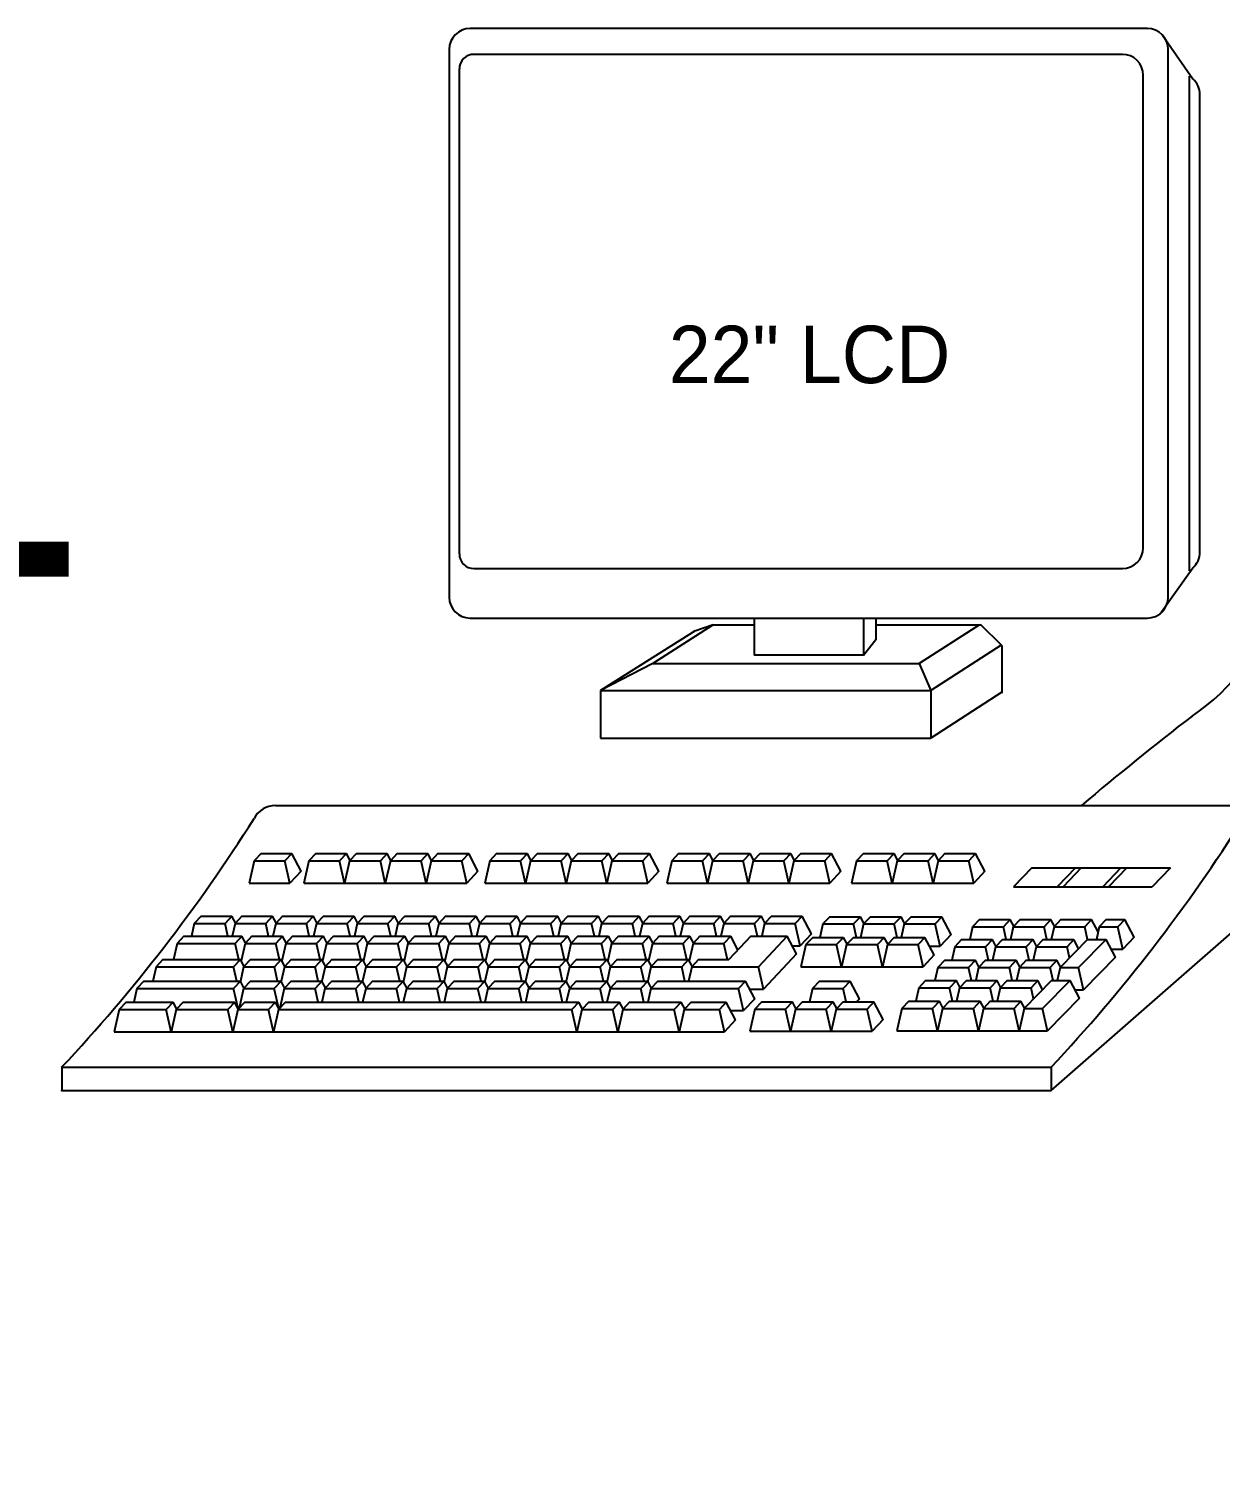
# Model space of a CAD drawing. Extents: x 1313754 to 1355799, y -3721404 to -3691707.
# Drawn here: x 1340620 to 1341759, y -3711784 to -3710417 of the extents above; entities that cross this region are included whole.
import ezdxf

# ---------------------------------------------------------------- set-up
doc = ezdxf.new("R2010")
doc.units = 0
doc.header["$LTSCALE"] = 500
doc.header["$PDSIZE"] = -10
doc.layers.get('0').update_dxf_attribs({"linetype": 'CONTINUOUS'})
doc.layers.add('A', color=9, linetype='CONTINUOUS')
doc.layers.add('BAS', color=7, linetype='CONTINUOUS')
doc.styles.add('STYLE1', font='', dxfattribs={"width": 0.9})
doc.styles.get('STYLE1').set_extended_font_data('Dotum')

# ---------------------------------------------------------------- blocks, each defined once
blk = doc.blocks.new('PC3')
for p, q in [((50.26, 66.94), (282.8, 66.94)), ((45.26, 53.91), (44.08, 48.67)), ((45.26, 53.91), (52.48, 53.91)), ((46.87, 55.62), (54.09, 55.62)), ((53.66, 48.67), (52.48, 53.91)), ((56.29, 51.47), (54.09, 55.62)), ((58.1, 53.91), (56.93, 48.67)), ((58.1, 53.91), (65.33, 53.91)), ((59.71, 55.62), (66.94, 55.62)), ((66.5, 48.67), (65.33, 53.91)), ((67.67, 53.91), (66.5, 48.67)), ((67.78, 54.02), (66.94, 55.62)), ((67.67, 53.91), (74.9, 53.91)), ((69.28, 55.62), (76.51, 55.62)), ((76.07, 48.67), (74.9, 53.91)), ((77.25, 53.91), (76.07, 48.67)), ((77.36, 54.02), (76.51, 55.62)), ((77.25, 53.91), (84.47, 53.91)), ((78.86, 55.62), (86.08, 55.62)), ((85.65, 48.67), (84.47, 53.91)), ((86.82, 53.91), (85.65, 48.67)), ((86.93, 54.02), (86.08, 55.62)), ((86.82, 53.91), (94.05, 53.91)), ((88.43, 55.62), (95.66, 55.62)), ((95.22, 48.67), (94.05, 53.91)), ((97.85, 51.47), (95.66, 55.62)), ((100.61, 53.91), (99.44, 48.67)), ((100.61, 53.91), (107.84, 53.91)), ((102.22, 55.62), (109.45, 55.62)), ((109.01, 48.67), (107.84, 53.91)), ((110.19, 53.91), (109.01, 48.67)), ((110.29, 54.02), (109.45, 55.62)), ((110.19, 53.91), (117.41, 53.91)), ((111.8, 55.62), (119.02, 55.62)), ((118.59, 48.67), (117.41, 53.91)), ((119.76, 53.91), (118.59, 48.67)), ((119.87, 54.02), (119.02, 55.62)), ((119.76, 53.91), (126.98, 53.91)), ((121.37, 55.62), (128.6, 55.62)), ((128.16, 48.67), (126.98, 53.91)), ((129.33, 53.91), (128.16, 48.67)), ((129.44, 54.02), (128.6, 55.62)), ((129.33, 53.91), (136.56, 53.91)), ((130.94, 55.62), (138.17, 55.62)), ((137.73, 48.67), (136.56, 53.91)), ((140.36, 51.47), (138.17, 55.62)), ((143.4, 53.91), (142.22, 48.67)), ((143.4, 53.91), (150.62, 53.91)), ((145.01, 55.62), (152.23, 55.62)), ((151.8, 48.67), (150.62, 53.91)), ((152.97, 53.91), (151.8, 48.67)), ((153.08, 54.02), (152.23, 55.62)), ((152.97, 53.91), (160.2, 53.91)), ((154.58, 55.62), (161.81, 55.62)), ((161.37, 48.67), (160.2, 53.91)), ((162.54, 53.91), (161.37, 48.67)), ((162.65, 54.02), (161.81, 55.62)), ((162.54, 53.91), (169.77, 53.91)), ((164.15, 55.62), (171.38, 55.62)), ((170.94, 48.67), (169.77, 53.91)), ((172.12, 53.91), (170.94, 48.67)), ((172.23, 54.02), (171.38, 55.62)), ((172.12, 53.91), (179.34, 53.91)), ((173.73, 55.62), (180.95, 55.62)), ((180.52, 48.67), (179.34, 53.91)), ((183.15, 51.47), (180.95, 55.62)), ((186.83, 53.91), (185.66, 48.67)), ((186.83, 53.91), (194.06, 53.91)), ((188.44, 55.62), (195.67, 55.62)), ((195.23, 48.67), (194.06, 53.91)), ((196.41, 53.91), (195.23, 48.67)), ((196.52, 54.02), (195.67, 55.62)), ((196.41, 53.91), (203.63, 53.91)), ((198.02, 55.62), (205.24, 55.62)), ((204.81, 48.67), (203.63, 53.91)), ((205.98, 53.91), (204.81, 48.67)), ((206.09, 54.02), (205.24, 55.62)), ((205.98, 53.91), (213.21, 53.91)), ((207.59, 55.62), (214.82, 55.62)), ((214.38, 48.67), (213.21, 53.91)), ((217.01, 51.47), (214.82, 55.62)), ((228, 52.29), (260.61, 52.29)), ((44.08, 48.67), (53.66, 48.67)), ((56.93, 48.67), (66.5, 48.67)), ((66.5, 48.67), (76.07, 48.67)), ((76.07, 48.67), (85.65, 48.67)), ((85.65, 48.67), (95.22, 48.67)), ((99.44, 48.67), (109.01, 48.67)), ((109.01, 48.67), (118.59, 48.67)), ((118.59, 48.67), (128.16, 48.67)), ((128.16, 48.67), (137.73, 48.67)), ((142.22, 48.67), (151.8, 48.67)), ((151.8, 48.67), (161.37, 48.67)), ((161.37, 48.67), (170.94, 48.67)), ((170.94, 48.67), (180.52, 48.67)), ((185.66, 48.67), (195.23, 48.67)), ((195.23, 48.67), (204.81, 48.67)), ((204.81, 48.67), (214.38, 48.67)), ((223.73, 47.85), (256.33, 47.85)), ((232.54, 0), (285.58, 46.36)), ((32.78, 40.91), (40, 40.91)), ((40.91, 39.2), (40, 40.91)), ((42.35, 40.91), (49.57, 40.91)), ((50.48, 39.2), (49.57, 40.91)), ((51.92, 40.91), (59.15, 40.91)), ((60.06, 39.2), (59.15, 40.91)), ((61.5, 40.91), (68.72, 40.91)), ((69.63, 39.2), (68.72, 40.91)), ((71.07, 40.91), (78.3, 40.91)), ((79.2, 39.2), (78.3, 40.91)), ((80.64, 40.91), (87.87, 40.91)), ((88.78, 39.2), (87.87, 40.91)), ((90.22, 40.91), (97.44, 40.91)), ((98.35, 39.2), (97.44, 40.91)), ((99.79, 40.91), (107.02, 40.91)), ((107.92, 39.2), (107.02, 40.91)), ((109.36, 40.91), (116.59, 40.91)), ((117.5, 39.2), (116.59, 40.91)), ((118.94, 40.91), (126.16, 40.91)), ((127.07, 39.2), (126.16, 40.91)), ((128.51, 40.91), (135.74, 40.91)), ((136.64, 39.2), (135.74, 40.91)), ((138.09, 40.91), (145.31, 40.91)), ((146.22, 39.2), (145.31, 40.91)), ((147.66, 40.91), (154.88, 40.91)), ((155.79, 39.2), (154.88, 40.91)), ((157.23, 40.91), (164.46, 40.91)), ((165.37, 39.2), (164.46, 40.91)), ((166.81, 40.91), (174.03, 40.91)), ((176.23, 36.76), (174.03, 40.91)), ((180.51, 40.81), (187.73, 40.81)), ((188.64, 39.1), (187.73, 40.81)), ((190.08, 40.81), (197.3, 40.81)), ((198.21, 39.1), (197.3, 40.81)), ((199.65, 40.81), (206.88, 40.81)), ((209.07, 36.66), (206.88, 40.81)), ((31.17, 39.2), (30.5, 36.23)), ((31.17, 39.2), (38.39, 39.2)), ((39.06, 36.23), (38.39, 39.2)), ((40.74, 39.2), (40.07, 36.23)), ((40.74, 39.2), (47.96, 39.2)), ((48.63, 36.23), (47.96, 39.2)), ((50.31, 39.2), (49.65, 36.23)), ((50.31, 39.2), (57.54, 39.2)), ((58.2, 36.23), (57.54, 39.2)), ((59.89, 39.2), (59.22, 36.23)), ((59.89, 39.2), (67.11, 39.2)), ((67.78, 36.23), (67.11, 39.2)), ((69.46, 39.2), (68.79, 36.23)), ((69.46, 39.2), (76.69, 39.2)), ((77.35, 36.23), (76.69, 39.2)), ((79.03, 39.2), (78.37, 36.23)), ((79.03, 39.2), (86.26, 39.2)), ((86.92, 36.23), (86.26, 39.2)), ((88.61, 39.2), (87.94, 36.23)), ((88.61, 39.2), (95.83, 39.2)), ((96.5, 36.23), (95.83, 39.2)), ((98.18, 39.2), (97.51, 36.23)), ((98.18, 39.2), (105.41, 39.2)), ((106.07, 36.23), (105.41, 39.2)), ((107.75, 39.2), (107.09, 36.23)), ((107.75, 39.2), (114.98, 39.2)), ((115.65, 36.23), (114.98, 39.2)), ((117.33, 39.2), (116.66, 36.23)), ((117.33, 39.2), (124.55, 39.2)), ((125.22, 36.23), (124.55, 39.2)), ((126.9, 39.2), (126.24, 36.23)), ((126.9, 39.2), (134.13, 39.2)), ((134.79, 36.23), (134.13, 39.2)), ((136.48, 39.2), (135.81, 36.23)), ((136.48, 39.2), (143.7, 39.2)), ((144.37, 36.23), (143.7, 39.2)), ((146.05, 39.2), (145.38, 36.23)), ((146.05, 39.2), (153.27, 39.2)), ((153.94, 36.23), (153.27, 39.2)), ((155.62, 39.2), (154.96, 36.23)), ((155.62, 39.2), (162.85, 39.2)), ((163.51, 36.23), (162.85, 39.2)), ((165.2, 39.2), (164.53, 36.23)), ((165.2, 39.2), (172.42, 39.2)), ((173.6, 33.96), (172.42, 39.2)), ((178.9, 39.1), (178.19, 35.95)), ((178.9, 39.1), (186.12, 39.1)), ((186.83, 35.95), (186.12, 39.1)), ((188.47, 39.1), (187.76, 35.95)), ((188.47, 39.1), (195.69, 39.1)), ((196.4, 35.95), (195.69, 39.1)), ((198.04, 39.1), (197.34, 35.95)), ((198.04, 39.1), (205.27, 39.1)), ((206.44, 33.86), (205.27, 39.1)), ((214.1, 38.4), (213.44, 35.45)), ((214.1, 38.4), (221.33, 38.4)), ((215.71, 40.12), (222.94, 40.12)), ((221.99, 35.45), (221.33, 38.4)), ((223.84, 38.4), (222.94, 40.12)), ((223.67, 38.4), (223.01, 35.45)), ((223.67, 38.4), (230.9, 38.4)), ((225.28, 40.12), (232.51, 40.12)), ((231.56, 35.45), (230.9, 38.4)), ((233.42, 38.4), (232.51, 40.12)), ((233.25, 38.4), (232.59, 35.45)), ((233.25, 38.4), (240.47, 38.4)), ((234.86, 40.12), (242.08, 40.12)), ((241.13, 35.45), (240.47, 38.4)), ((243.6, 37.25), (242.08, 40.12)), ((243.87, 38.42), (243.2, 35.45)), ((243.87, 38.42), (248.26, 38.42)), ((245.48, 40.13), (249.87, 40.13)), ((249.44, 33.18), (248.26, 38.42)), ((252.07, 35.99), (249.87, 40.13)), ((27.13, 34.51), (26.28, 30.71)), ((27.13, 34.51), (40.75, 34.51)), ((28.74, 36.23), (42.36, 36.23)), ((41.6, 30.71), (40.75, 34.51)), ((43.1, 34.51), (42.18, 30.43)), ((43.2, 34.63), (42.36, 36.23)), ((43.1, 34.51), (50.32, 34.51)), ((44.71, 36.23), (51.93, 36.23)), ((51.17, 30.71), (50.32, 34.51)), ((52.67, 34.51), (51.75, 30.43)), ((52.84, 34.51), (51.93, 36.23)), ((52.67, 34.51), (59.9, 34.51)), ((54.28, 36.23), (61.51, 36.23)), ((60.75, 30.71), (59.9, 34.51)), ((62.24, 34.51), (61.33, 30.43)), ((62.41, 34.51), (61.51, 36.23)), ((62.24, 34.51), (69.47, 34.51)), ((63.85, 36.23), (71.08, 36.23)), ((70.32, 30.71), (69.47, 34.51)), ((71.82, 34.51), (70.9, 30.43)), ((71.99, 34.51), (71.08, 36.23)), ((71.82, 34.51), (79.04, 34.51)), ((73.43, 36.23), (80.65, 36.23)), ((79.9, 30.71), (79.04, 34.51)), ((81.39, 34.51), (80.48, 30.43)), ((81.56, 34.51), (80.65, 36.23)), ((81.39, 34.51), (88.62, 34.51)), ((83, 36.23), (90.23, 36.23)), ((89.47, 30.71), (88.62, 34.51)), ((90.96, 34.51), (90.05, 30.43)), ((91.13, 34.51), (90.23, 36.23)), ((90.96, 34.51), (98.19, 34.51)), ((92.57, 36.23), (99.8, 36.23)), ((99.04, 30.71), (98.19, 34.51)), ((100.54, 34.51), (99.62, 30.43)), ((100.71, 34.51), (99.8, 36.23)), ((100.54, 34.51), (107.76, 34.51)), ((102.15, 36.23), (109.37, 36.23)), ((108.62, 30.71), (107.76, 34.51)), ((110.11, 34.51), (109.2, 30.43)), ((110.28, 34.51), (109.37, 36.23)), ((110.11, 34.51), (117.34, 34.51)), ((111.72, 36.23), (118.95, 36.23)), ((118.19, 30.71), (117.34, 34.51)), ((119.69, 34.51), (118.77, 30.43)), ((119.85, 34.51), (118.95, 36.23)), ((119.69, 34.51), (126.91, 34.51)), ((121.3, 36.23), (128.52, 36.23)), ((127.76, 30.71), (126.91, 34.51)), ((129.26, 34.51), (128.34, 30.43)), ((129.43, 34.51), (128.52, 36.23)), ((129.26, 34.51), (136.48, 34.51)), ((130.87, 36.23), (138.09, 36.23)), ((137.34, 30.71), (136.48, 34.51)), ((138.83, 34.51), (137.92, 30.43)), ((139, 34.51), (138.09, 36.23)), ((138.83, 34.51), (146.06, 34.51)), ((140.44, 36.23), (147.67, 36.23)), ((146.91, 30.71), (146.06, 34.51)), ((148.41, 34.51), (147.49, 30.43)), ((148.58, 34.51), (147.67, 36.23)), ((148.41, 34.51), (155.63, 34.51)), ((150.02, 36.23), (157.24, 36.23)), ((156.48, 30.71), (155.63, 34.51)), ((158.95, 33.01), (157.24, 36.23)), ((161.97, 36.23), (170.55, 36.23)), ((172.75, 32.08), (170.55, 36.23)), ((171.75, 33.96), (173.6, 33.96)), ((174.92, 34.24), (173.75, 29)), ((174.92, 34.24), (182.14, 34.24)), ((176.53, 35.95), (183.76, 35.95)), ((183.32, 29), (182.14, 34.24)), ((184.49, 34.24), (183.32, 29)), ((184.66, 34.24), (183.76, 35.95)), ((184.49, 34.24), (191.72, 34.24)), ((186.1, 35.95), (193.33, 35.95)), ((192.89, 29), (191.72, 34.24)), ((194.07, 34.24), (192.89, 29)), ((194.24, 34.24), (193.33, 35.95)), ((194.07, 34.24), (201.29, 34.24)), ((195.68, 35.95), (202.9, 35.95)), ((202.47, 29), (201.29, 34.24)), ((205.1, 31.81), (202.9, 35.95)), ((204.01, 33.86), (206.44, 33.86)), ((209.92, 33.74), (209.21, 30.59)), ((209.92, 33.74), (217.14, 33.74)), ((211.53, 35.45), (218.75, 35.45)), ((217.85, 30.59), (217.14, 33.74)), ((219.66, 33.74), (218.75, 35.45)), ((219.49, 33.74), (218.79, 30.59)), ((219.49, 33.74), (226.72, 33.74)), ((221.1, 35.45), (228.33, 35.45)), ((227.42, 30.59), (226.72, 33.74)), ((229.23, 33.74), (228.33, 35.45)), ((229.06, 33.74), (228.36, 30.59)), ((229.06, 33.74), (236.29, 33.74)), ((230.67, 35.45), (237.9, 35.45)), ((230.67, 35.45), (237.9, 35.45)), ((236.87, 31.13), (236.29, 33.74)), ((239.03, 33.32), (237.9, 35.45)), ((241.12, 35.45), (245.46, 35.45)), ((241.12, 35.45), (245.46, 35.45)), ((247.65, 31.3), (245.46, 35.45)), ((23.79, 30.71), (42.03, 30.71)), ((42.88, 29.11), (42.03, 30.71)), ((44.38, 30.71), (51.61, 30.71)), ((52.45, 29.11), (51.61, 30.71)), ((53.96, 30.71), (61.18, 30.71)), ((62.09, 28.99), (61.18, 30.71)), ((63.53, 30.71), (70.75, 30.71)), ((71.66, 28.99), (70.75, 30.71)), ((73.1, 30.71), (80.33, 30.71)), ((81.24, 28.99), (80.33, 30.71)), ((82.68, 30.71), (89.9, 30.71)), ((90.81, 28.99), (89.9, 30.71)), ((92.25, 30.71), (99.48, 30.71)), ((100.38, 28.99), (99.48, 30.71)), ((101.82, 30.71), (109.05, 30.71)), ((109.96, 28.99), (109.05, 30.71)), ((111.4, 30.71), (118.62, 30.71)), ((119.53, 28.99), (118.62, 30.71)), ((120.97, 30.71), (128.2, 30.71)), ((129.1, 28.99), (128.2, 30.71)), ((130.54, 30.71), (137.77, 30.71)), ((138.68, 28.99), (137.77, 30.71)), ((140.12, 30.71), (147.34, 30.71)), ((148.25, 28.99), (147.34, 30.71)), ((149.69, 30.71), (156.79, 30.71)), ((207.55, 30.59), (214.78, 30.59)), ((215.68, 28.88), (214.78, 30.59)), ((217.13, 30.59), (224.35, 30.59)), ((225.26, 28.88), (224.35, 30.59)), ((226.7, 30.59), (233.92, 30.59)), ((234.83, 28.88), (233.92, 30.59)), ((246.66, 33.18), (249.44, 33.18)), ((22.18, 28.99), (21.44, 25.69)), ((22.18, 28.99), (40.42, 28.99)), ((41.16, 25.69), (40.42, 28.99)), ((42.77, 28.99), (42.02, 25.65)), ((42.77, 28.99), (50, 28.99)), ((50.74, 25.69), (50, 28.99)), ((52.34, 28.99), (51.59, 25.65)), ((52.34, 28.99), (59.57, 28.99)), ((60.31, 25.69), (59.57, 28.99)), ((61.92, 28.99), (61.17, 25.65)), ((61.92, 28.99), (69.14, 28.99)), ((69.89, 25.69), (69.14, 28.99)), ((71.49, 28.99), (70.74, 25.65)), ((71.49, 28.99), (78.72, 28.99)), ((79.46, 25.69), (78.72, 28.99)), ((81.07, 28.99), (80.32, 25.65)), ((81.07, 28.99), (88.29, 28.99)), ((89.03, 25.69), (88.29, 28.99)), ((90.64, 28.99), (89.89, 25.65)), ((90.64, 28.99), (97.86, 28.99)), ((98.61, 25.69), (97.86, 28.99)), ((100.21, 28.99), (99.46, 25.65)), ((100.21, 28.99), (107.44, 28.99)), ((108.18, 25.69), (107.44, 28.99)), ((109.79, 28.99), (109.04, 25.65)), ((109.79, 28.99), (117.01, 28.99)), ((117.75, 25.69), (117.01, 28.99)), ((119.36, 28.99), (118.61, 25.65)), ((119.36, 28.99), (126.59, 28.99)), ((127.33, 25.69), (126.59, 28.99)), ((128.93, 28.99), (128.18, 25.65)), ((128.93, 28.99), (136.16, 28.99)), ((136.9, 25.69), (136.16, 28.99)), ((138.51, 28.99), (137.76, 25.65)), ((138.51, 28.99), (145.73, 28.99)), ((146.48, 25.69), (145.73, 28.99)), ((148.08, 28.99), (147.34, 25.69)), ((148.08, 28.99), (163.76, 28.99)), ((164.94, 23.76), (163.76, 28.99)), ((173.75, 29), (183.32, 29)), ((183.32, 29), (192.89, 29)), ((192.89, 29), (202.47, 29)), ((205.94, 28.88), (205.25, 25.81)), ((205.94, 28.88), (213.17, 28.88)), ((213.85, 25.81), (213.17, 28.88)), ((215.52, 28.88), (214.83, 25.81)), ((215.52, 28.88), (222.74, 28.88)), ((223.43, 25.81), (222.74, 28.88)), ((225.09, 28.88), (224.4, 25.81)), ((225.09, 28.88), (232.31, 28.88)), ((233, 25.81), (232.31, 28.88)), ((234.66, 28.88), (233.98, 25.81)), ((234.66, 28.88), (238.99, 28.87)), ((240.16, 23.63), (238.99, 28.87)), ((17.67, 23.97), (16.93, 20.7)), ((17.67, 23.97), (40.39, 23.97)), ((19.28, 25.69), (42, 25.69)), ((41.46, 19.2), (40.39, 23.97)), ((42.74, 23.97), (41.69, 19.29)), ((42.85, 24.09), (42, 25.69)), ((42.74, 23.97), (49.96, 23.97)), ((44.35, 25.69), (51.57, 25.69)), ((51.03, 19.2), (49.96, 23.97)), ((52.31, 23.97), (51.26, 19.29)), ((52.48, 23.97), (51.57, 25.69)), ((52.31, 23.97), (59.54, 23.97)), ((53.92, 25.69), (61.15, 25.69)), ((60.27, 20.7), (59.54, 23.97)), ((62.06, 23.97), (61.15, 25.69)), ((61.89, 23.97), (61.15, 20.7)), ((61.89, 23.97), (69.11, 23.97)), ((63.5, 25.69), (70.72, 25.69)), ((69.84, 20.7), (69.11, 23.97)), ((71.63, 23.97), (70.72, 25.69)), ((71.46, 23.97), (70.73, 20.7)), ((71.46, 23.97), (78.69, 23.97)), ((73.07, 25.69), (80.3, 25.69)), ((79.42, 20.7), (78.69, 23.97)), ((81.2, 23.97), (80.3, 25.69)), ((81.03, 23.97), (80.3, 20.7)), ((81.03, 23.97), (88.26, 23.97)), ((82.64, 25.69), (89.87, 25.69)), ((88.99, 20.7), (88.26, 23.97)), ((90.78, 23.97), (89.87, 25.69)), ((90.61, 23.97), (89.87, 20.7)), ((90.61, 23.97), (97.83, 23.97)), ((92.22, 25.69), (99.44, 25.69)), ((98.57, 20.7), (97.83, 23.97)), ((100.35, 23.97), (99.44, 25.69)), ((100.18, 23.97), (99.45, 20.7)), ((100.18, 23.97), (107.41, 23.97)), ((101.79, 25.69), (109.02, 25.69)), ((108.14, 20.7), (107.41, 23.97)), ((109.92, 23.97), (109.02, 25.69)), ((109.75, 23.97), (109.02, 20.7)), ((109.75, 23.97), (116.98, 23.97)), ((111.37, 25.69), (118.59, 25.69)), ((117.71, 20.7), (116.98, 23.97)), ((119.5, 23.97), (118.59, 25.69)), ((119.33, 23.97), (118.6, 20.7)), ((119.33, 23.97), (126.55, 23.97)), ((120.94, 25.69), (128.16, 25.69)), ((127.29, 20.7), (126.55, 23.97)), ((129.07, 23.97), (128.16, 25.69)), ((128.9, 23.97), (128.17, 20.7)), ((128.9, 23.97), (136.13, 23.97)), ((130.51, 25.69), (137.74, 25.69)), ((136.86, 20.7), (136.13, 23.97)), ((138.65, 23.97), (137.74, 25.69)), ((138.48, 23.97), (137.74, 20.7)), ((138.48, 23.97), (159.08, 23.97)), ((140.09, 25.69), (160.69, 25.69)), ((160.25, 18.73), (159.08, 23.97)), ((162.88, 21.54), (160.69, 25.69)), ((161.71, 23.76), (164.94, 23.76)), ((176.47, 23.96), (175.76, 20.82)), ((176.47, 23.96), (183.69, 23.96)), ((178.08, 25.67), (185.3, 25.67)), ((184.4, 20.82), (183.69, 23.96)), ((187.5, 21.53), (185.3, 25.67)), ((201.46, 24.1), (200.75, 20.96)), ((201.46, 24.1), (208.68, 24.1)), ((203.07, 25.81), (210.29, 25.81)), ((209.39, 20.96), (208.68, 24.1)), ((211.2, 24.1), (210.29, 25.81)), ((211.03, 24.1), (210.33, 20.96)), ((211.03, 24.1), (218.26, 24.1)), ((212.64, 25.81), (219.87, 25.81)), ((218.96, 20.96), (218.26, 24.1)), ((220.77, 24.1), (219.87, 25.81)), ((220.6, 24.1), (219.9, 20.96)), ((220.6, 24.1), (227.83, 24.1)), ((222.21, 25.81), (229.44, 25.81)), ((228.41, 21.49), (227.83, 24.1)), ((230.57, 23.68), (229.44, 25.81)), ((232.66, 25.81), (237, 25.81)), ((232.66, 25.81), (237, 25.81)), ((239.19, 21.66), (237, 25.81)), ((238.15, 23.63), (240.16, 23.63)), ((15.13, 20.7), (26.19, 20.7)), ((27.03, 19.1), (26.19, 20.7)), ((28.53, 20.7), (40.66, 20.7)), ((41.51, 19.1), (40.66, 20.7)), ((43.01, 20.7), (50.24, 20.7)), ((51.08, 19.1), (50.24, 20.7)), ((52.59, 20.7), (121.55, 20.7)), ((122.39, 19.1), (121.55, 20.7)), ((123.89, 20.7), (131.12, 20.7)), ((132.03, 18.99), (131.12, 20.7)), ((133.47, 20.7), (145.6, 20.7)), ((146.51, 18.99), (145.6, 20.7)), ((147.95, 20.7), (156.2, 20.7)), ((158.39, 16.55), (156.2, 20.7)), ((164.53, 20.82), (171.75, 20.82)), ((172.66, 19.1), (171.75, 20.82)), ((174.1, 20.82), (181.33, 20.82)), ((182.24, 19.1), (181.33, 20.82)), ((183.68, 20.82), (190.9, 20.82)), ((193.1, 16.67), (190.9, 20.82)), ((199.09, 20.96), (206.32, 20.96)), ((207.22, 19.24), (206.32, 20.96)), ((208.67, 20.96), (215.89, 20.96)), ((216.8, 19.24), (215.89, 20.96)), ((218.24, 20.96), (225.46, 20.96)), ((226.37, 19.24), (225.46, 20.96)), ((13.52, 18.99), (12.35, 13.75)), ((13.52, 18.99), (24.57, 18.99)), ((25.75, 13.75), (24.57, 18.99)), ((26.92, 18.99), (25.75, 13.75)), ((26.92, 18.99), (39.05, 18.99)), ((40.23, 13.75), (39.05, 18.99)), ((41.4, 18.99), (40.23, 13.75)), ((41.4, 18.99), (48.63, 18.99)), ((49.8, 13.75), (48.63, 18.99)), ((50.98, 18.99), (49.8, 13.75)), ((50.98, 18.99), (119.94, 18.99)), ((121.11, 13.75), (119.94, 18.99)), ((122.28, 18.99), (121.11, 13.75)), ((122.28, 18.99), (129.51, 18.99)), ((130.68, 13.75), (129.51, 18.99)), ((131.86, 18.99), (130.68, 13.75)), ((131.86, 18.99), (143.99, 18.99)), ((145.16, 13.75), (143.99, 18.99)), ((146.34, 18.99), (145.16, 13.75)), ((146.34, 18.99), (154.58, 18.99)), ((155.76, 13.75), (154.58, 18.99)), ((157.24, 18.73), (160.25, 18.73)), ((162.92, 19.1), (161.74, 13.87)), ((162.92, 19.1), (170.14, 19.1)), ((171.32, 13.87), (170.14, 19.1)), ((172.49, 19.1), (171.32, 13.87)), ((172.49, 19.1), (179.72, 19.1)), ((180.89, 13.87), (179.72, 19.1)), ((182.07, 19.1), (180.89, 13.87)), ((182.07, 19.1), (189.29, 19.1)), ((190.46, 13.87), (189.29, 19.1)), ((197.48, 19.24), (196.31, 14)), ((197.48, 19.24), (204.71, 19.24)), ((205.88, 14), (204.71, 19.24)), ((207.05, 19.24), (205.88, 14)), ((207.05, 19.24), (214.28, 19.24)), ((215.45, 14), (214.28, 19.24)), ((216.63, 19.24), (215.45, 14)), ((216.63, 19.24), (223.85, 19.24)), ((225.03, 14), (223.85, 19.24)), ((226.2, 19.24), (225.03, 14)), ((226.2, 19.24), (230.53, 19.23)), ((231.7, 13.99), (230.53, 19.23)), ((12.35, 13.75), (25.75, 13.75)), ((25.75, 13.75), (40.23, 13.75)), ((40.23, 13.75), (49.8, 13.75)), ((49.8, 13.75), (121.11, 13.75)), ((121.11, 13.75), (130.68, 13.75)), ((130.68, 13.75), (145.16, 13.75)), ((145.16, 13.75), (155.76, 13.75)), ((161.74, 13.87), (171.32, 13.87)), ((171.32, 13.87), (180.89, 13.87)), ((180.89, 13.87), (190.46, 13.87)), ((196.31, 14), (205.88, 14)), ((205.88, 14), (215.45, 14)), ((215.45, 14), (225.03, 14)), ((225.03, 14), (231.7, 13.99)), ((0, 5.42), (232.54, 5.42)), ((0, 5.42), (0, 0)), ((232.54, 5.42), (232.54, 0)), ((0, 0), (232.54, 0))]:
    blk.add_line(p, q)
at = {"color": 7}
for p, q in [((46.87, 55.62), (45.26, 53.91)), ((54.09, 55.62), (52.48, 53.91)), ((59.71, 55.62), (58.1, 53.91)), ((66.94, 55.62), (65.33, 53.91)), ((69.28, 55.62), (67.67, 53.91)), ((76.51, 55.62), (74.9, 53.91)), ((78.86, 55.62), (77.25, 53.91)), ((86.08, 55.62), (84.47, 53.91)), ((88.43, 55.62), (86.82, 53.91)), ((95.66, 55.62), (94.05, 53.91)), ((102.22, 55.62), (100.61, 53.91)), ((109.45, 55.62), (107.84, 53.91)), ((111.8, 55.62), (110.19, 53.91)), ((119.02, 55.62), (117.41, 53.91)), ((121.37, 55.62), (119.76, 53.91)), ((128.6, 55.62), (126.98, 53.91)), ((130.94, 55.62), (129.33, 53.91)), ((138.17, 55.62), (136.56, 53.91)), ((145.01, 55.62), (143.4, 53.91)), ((152.23, 55.62), (150.62, 53.91)), ((154.58, 55.62), (152.97, 53.91)), ((161.81, 55.62), (160.2, 53.91)), ((164.15, 55.62), (162.54, 53.91)), ((171.38, 55.62), (169.77, 53.91)), ((173.73, 55.62), (172.12, 53.91)), ((180.95, 55.62), (179.34, 53.91)), ((188.44, 55.62), (186.83, 53.91)), ((195.67, 55.62), (194.06, 53.91)), ((198.02, 55.62), (196.41, 53.91)), ((205.24, 55.62), (203.63, 53.91)), ((207.59, 55.62), (205.98, 53.91)), ((214.82, 55.62), (213.21, 53.91)), ((56.29, 51.47), (53.66, 48.67)), ((97.85, 51.47), (95.22, 48.67)), ((140.36, 51.47), (137.73, 48.67)), ((183.15, 51.47), (180.52, 48.67)), ((217.01, 51.47), (214.38, 48.67)), ((228, 52.29), (223.73, 47.85)), ((238.26, 52.29), (233.99, 47.85)), ((239.64, 52.29), (235.36, 47.85)), ((248.96, 52.29), (244.68, 47.85)), ((250.33, 52.29), (246.05, 47.85)), ((260.61, 52.29), (256.33, 47.85)), ((32.78, 40.91), (31.17, 39.2)), ((40, 40.91), (38.39, 39.2)), ((42.35, 40.91), (40.74, 39.2)), ((49.57, 40.91), (47.96, 39.2)), ((51.92, 40.91), (50.31, 39.2)), ((59.15, 40.91), (57.54, 39.2)), ((61.5, 40.91), (59.89, 39.2)), ((68.72, 40.91), (67.11, 39.2)), ((71.07, 40.91), (69.46, 39.2)), ((78.3, 40.91), (76.69, 39.2)), ((80.64, 40.91), (79.03, 39.2)), ((87.87, 40.91), (86.26, 39.2)), ((90.22, 40.91), (88.61, 39.2)), ((97.44, 40.91), (95.83, 39.2)), ((99.79, 40.91), (98.18, 39.2)), ((107.02, 40.91), (105.41, 39.2)), ((109.36, 40.91), (107.75, 39.2)), ((116.59, 40.91), (114.98, 39.2)), ((118.94, 40.91), (117.33, 39.2)), ((126.16, 40.91), (124.55, 39.2)), ((128.51, 40.91), (126.9, 39.2)), ((135.74, 40.91), (134.13, 39.2)), ((138.09, 40.91), (136.48, 39.2)), ((145.31, 40.91), (143.7, 39.2)), ((147.66, 40.91), (146.05, 39.2)), ((154.88, 40.91), (153.27, 39.2)), ((157.23, 40.91), (155.62, 39.2)), ((164.46, 40.91), (162.85, 39.2)), ((166.81, 40.91), (165.2, 39.2)), ((174.03, 40.91), (172.42, 39.2)), ((180.51, 40.81), (178.9, 39.1)), ((187.73, 40.81), (186.12, 39.1)), ((190.08, 40.81), (188.47, 39.1)), ((197.3, 40.81), (195.69, 39.1)), ((199.65, 40.81), (198.04, 39.1)), ((206.88, 40.81), (205.27, 39.1)), ((215.71, 40.12), (214.1, 38.4)), ((222.94, 40.12), (221.33, 38.4)), ((225.28, 40.12), (223.67, 38.4)), ((232.51, 40.12), (230.9, 38.4)), ((234.86, 40.12), (233.25, 38.4)), ((242.08, 40.12), (240.47, 38.4)), ((245.48, 40.13), (243.87, 38.42)), ((249.87, 40.13), (248.26, 38.42)), ((28.74, 36.23), (27.13, 34.51)), ((42.36, 36.23), (40.75, 34.51)), ((44.71, 36.23), (43.1, 34.51)), ((51.93, 36.23), (50.32, 34.51)), ((54.28, 36.23), (52.67, 34.51)), ((61.51, 36.23), (59.9, 34.51)), ((63.85, 36.23), (62.24, 34.51)), ((71.08, 36.23), (69.47, 34.51)), ((73.43, 36.23), (71.82, 34.51)), ((80.65, 36.23), (79.04, 34.51)), ((83, 36.23), (81.39, 34.51)), ((90.23, 36.23), (88.62, 34.51)), ((92.57, 36.23), (90.96, 34.51)), ((99.8, 36.23), (98.19, 34.51)), ((102.15, 36.23), (100.54, 34.51)), ((109.37, 36.23), (107.76, 34.51)), ((111.72, 36.23), (110.11, 34.51)), ((118.95, 36.23), (117.34, 34.51)), ((121.3, 36.23), (119.69, 34.51)), ((128.52, 36.23), (126.91, 34.51)), ((130.87, 36.23), (129.26, 34.51)), ((138.09, 36.23), (136.48, 34.51)), ((140.44, 36.23), (138.83, 34.51)), ((147.67, 36.23), (146.06, 34.51)), ((150.02, 36.23), (148.41, 34.51)), ((157.24, 36.23), (155.63, 34.51)), ((161.97, 36.23), (156.79, 30.71)), ((170.55, 36.23), (163.76, 28.99)), ((176.23, 36.76), (173.6, 33.96)), ((176.53, 35.95), (174.92, 34.24)), ((183.76, 35.95), (182.14, 34.24)), ((186.1, 35.95), (184.49, 34.24)), ((193.33, 35.95), (191.72, 34.24)), ((195.68, 35.95), (194.07, 34.24)), ((202.9, 35.95), (201.29, 34.24)), ((209.07, 36.66), (206.44, 33.86)), ((211.53, 35.45), (209.92, 33.74)), ((218.75, 35.45), (217.14, 33.74)), ((221.1, 35.45), (219.49, 33.74)), ((228.33, 35.45), (226.72, 33.74)), ((230.67, 35.45), (229.06, 33.74)), ((241.12, 35.45), (234.66, 28.88)), ((237.9, 35.45), (236.29, 33.74)), ((245.46, 35.45), (238.99, 28.87)), ((252.07, 35.99), (249.44, 33.18)), ((23.79, 30.71), (22.18, 28.99)), ((42.03, 30.71), (40.42, 28.99)), ((44.38, 30.71), (42.77, 28.99)), ((51.61, 30.71), (50, 28.99)), ((53.96, 30.71), (52.34, 28.99)), ((61.18, 30.71), (59.57, 28.99)), ((63.53, 30.71), (61.92, 28.99)), ((70.75, 30.71), (69.14, 28.99)), ((73.1, 30.71), (71.49, 28.99)), ((80.33, 30.71), (78.72, 28.99)), ((82.68, 30.71), (81.07, 28.99)), ((89.9, 30.71), (88.29, 28.99)), ((92.25, 30.71), (90.64, 28.99)), ((99.48, 30.71), (97.86, 28.99)), ((101.82, 30.71), (100.21, 28.99)), ((109.05, 30.71), (107.44, 28.99)), ((111.4, 30.71), (109.79, 28.99)), ((118.62, 30.71), (117.01, 28.99)), ((120.97, 30.71), (119.36, 28.99)), ((128.2, 30.71), (126.59, 28.99)), ((130.54, 30.71), (128.93, 28.99)), ((137.77, 30.71), (136.16, 28.99)), ((140.12, 30.71), (138.51, 28.99)), ((147.34, 30.71), (145.73, 28.99)), ((149.69, 30.71), (148.08, 28.99)), ((172.75, 32.08), (164.94, 23.76)), ((205.1, 31.81), (202.47, 29)), ((207.55, 30.59), (205.94, 28.88)), ((214.78, 30.59), (213.17, 28.88)), ((217.13, 30.59), (215.52, 28.88)), ((224.35, 30.59), (222.74, 28.88)), ((226.7, 30.59), (225.09, 28.88)), ((233.92, 30.59), (232.31, 28.88)), ((247.65, 31.31), (240.16, 23.63)), ((19.28, 25.69), (17.67, 23.97)), ((42, 25.69), (40.39, 23.97)), ((44.35, 25.69), (42.74, 23.97)), ((51.57, 25.69), (49.96, 23.97)), ((53.92, 25.69), (52.31, 23.97)), ((61.15, 25.69), (59.54, 23.97)), ((63.5, 25.69), (61.89, 23.97)), ((70.72, 25.69), (69.11, 23.97)), ((73.07, 25.69), (71.46, 23.97)), ((80.3, 25.69), (78.69, 23.97)), ((82.64, 25.69), (81.03, 23.97)), ((89.87, 25.69), (88.26, 23.97)), ((92.22, 25.69), (90.61, 23.97)), ((99.44, 25.69), (97.83, 23.97)), ((101.79, 25.69), (100.18, 23.97)), ((109.02, 25.69), (107.41, 23.97)), ((111.37, 25.69), (109.75, 23.97)), ((118.59, 25.69), (116.98, 23.97)), ((120.94, 25.69), (119.33, 23.97)), ((128.16, 25.69), (126.55, 23.97)), ((130.51, 25.69), (128.9, 23.97)), ((137.74, 25.69), (136.13, 23.97)), ((140.09, 25.69), (138.48, 23.97)), ((160.69, 25.69), (159.08, 23.97)), ((178.08, 25.67), (176.47, 23.96)), ((185.3, 25.67), (183.69, 23.96)), ((203.07, 25.81), (201.46, 24.1)), ((210.29, 25.81), (208.68, 24.1)), ((212.64, 25.81), (211.03, 24.1)), ((219.87, 25.81), (218.26, 24.1)), ((222.21, 25.81), (220.6, 24.1)), ((232.66, 25.81), (226.2, 19.24)), ((229.44, 25.81), (227.83, 24.1)), ((237, 25.81), (230.53, 19.23)), ((15.13, 20.7), (13.52, 18.99)), ((26.19, 20.7), (24.57, 18.99)), ((28.53, 20.7), (26.92, 18.99)), ((40.66, 20.7), (39.05, 18.99)), ((43.01, 20.7), (41.4, 18.99)), ((50.24, 20.7), (48.63, 18.99)), ((52.59, 20.7), (50.98, 18.99)), ((121.55, 20.7), (119.94, 18.99)), ((123.89, 20.7), (122.28, 18.99)), ((131.12, 20.7), (129.51, 18.99)), ((133.47, 20.7), (131.86, 18.99)), ((145.6, 20.7), (143.99, 18.99)), ((147.95, 20.7), (146.34, 18.99)), ((156.2, 20.7), (154.58, 18.99)), ((162.88, 21.54), (160.25, 18.73)), ((164.53, 20.82), (162.92, 19.1)), ((171.75, 20.82), (170.14, 19.1)), ((174.1, 20.82), (172.49, 19.1)), ((181.33, 20.82), (179.72, 19.1)), ((183.68, 20.82), (182.07, 19.1)), ((187.5, 21.53), (186.83, 20.82)), ((190.9, 20.82), (189.29, 19.1)), ((199.09, 20.96), (197.48, 19.24)), ((206.32, 20.96), (204.71, 19.24)), ((208.67, 20.96), (207.05, 19.24)), ((215.89, 20.96), (214.28, 19.24)), ((218.24, 20.96), (216.63, 19.24)), ((225.46, 20.96), (223.85, 19.24)), ((239.19, 21.67), (231.7, 13.99)), ((158.39, 16.55), (155.76, 13.75)), ((193.1, 16.67), (190.46, 13.87))]:
    blk.add_line(p, q, dxfattribs=at)
for centre, radius, start, end in [((238.82, 128.29), 48.46, 303.6589, 343.8959), ((730.31, -513.43), 759.97, 127.68946, 130.20984)]:
    blk.add_arc(centre, radius, start, end, dxfattribs=at)
for centre, radius, start, end in [((-283.53, 271.35), 388.72, 316.8342, 327.7483), ((50.26, 61.24), 5.7, 90, 152.0423), ((-50.99, 271.35), 388.72, 316.8342, 327.7483)]:
    blk.add_arc(centre, radius, start, end)
at = {"color": 2}
blk.add_point((0, 0), dxfattribs=at)
at = {"layer": 'A', "color": 7, "linetype": 'ByBlock'}
for p, q in [((162.73, 110.99), (162.73, 102.25)), ((188.43, 110.99), (188.43, 102.25)), ((191.35, 110.99), (191.35, 105.9)), ((153.09, 109.43), (148.6, 107.86)), ((188.43, 102.25), (191.35, 105.97)), ((188.43, 102.25), (162.73, 102.25))]:
    blk.add_line(p, q, dxfattribs=at)
at = {"layer": 'BAS', "color": 7}
for p, q in [((255.18, 249.52), (95.98, 249.52)), ((258.77, 247.95), (265.83, 237.69)), ((91.08, 244.62), (91.08, 115.89)), ((249.31, 243.46), (96.9, 243.46)), ((260.08, 115.89), (260.08, 244.62)), ((93.47, 126.05), (93.47, 240.03)), ((254.2, 127.52), (254.2, 238.56)), ((265.07, 122.12), (265.07, 238.34)), ((267.52, 126.48), (267.52, 233.98)), ((96.9, 122.62), (249.31, 122.62)), ((258.07, 111.94), (265.83, 122.77)), ((95.98, 110.99), (255.18, 110.99)), ((148.93, 107.97), (126.63, 93.98)), ((153.09, 109.43), (138.91, 100.29)), ((153.09, 109.43), (162.73, 109.43)), ((191.35, 109.43), (216.04, 109.43)), ((215.75, 109.43), (201.57, 100.29)), ((220.94, 104.53), (216.04, 109.43)), ((220.82, 104.65), (204.25, 93.98)), ((220.94, 104.53), (220.94, 93.35)), ((138.91, 100.29), (126.63, 93.98)), ((138.91, 100.29), (201.57, 100.29)), ((201.57, 100.29), (204.25, 93.98)), ((126.63, 93.98), (204.25, 93.98)), ((126.63, 93.98), (126.63, 82.8)), ((204.25, 93.98), (204.25, 82.8)), ((220.94, 93.54), (204.25, 82.8)), ((126.63, 82.8), (204.25, 82.8))]:
    blk.add_line(p, q, dxfattribs=at)
for centre, radius, start, end in [((95.98, 244.62), 4.9, 90, 180), ((255.18, 244.62), 4.9, 0, 90), ((96.9, 240.03), 3.43, 90, 180), ((249.31, 238.56), 4.9, 0, 90), ((262.63, 233.98), 4.9, 0, 49.106), ((96.9, 126.05), 3.43, 180, 270), ((249.31, 127.52), 4.9, 270, 0), ((262.63, 126.48), 4.9, 310.7979, 0), ((95.98, 115.89), 4.9, 180, 270), ((255.18, 115.89), 4.9, 270, 0)]:
    blk.add_arc(centre, radius, start, end, dxfattribs=at)
at = {"color": 7, "style": 'STYLE1'}
blk.add_text('22" LCD', height=13.5, dxfattribs=at).set_placement((142.71, 166.19))

msp = doc.modelspace()

# ---------------------------------------------------------------- linework, layer by layer
at = {"color": 1, "ltscale": 2, "const_width": 33.3}
msp.add_lwpolyline([(1337132.8, -3711767.7), (1337132.8, -3710924.1), (1340658.6, -3710924.1)], dxfattribs=at)

# ---------------------------------------------------------------- block references
at = {"color": 1, "xscale": 4.066484048962614, "yscale": 4.066484048962614, "zscale": 4.066484041157651}
msp.add_blockref('PC3', (1340651.8, -3711431.7), dxfattribs=at)

doc.saveas('drawing.dxf')
